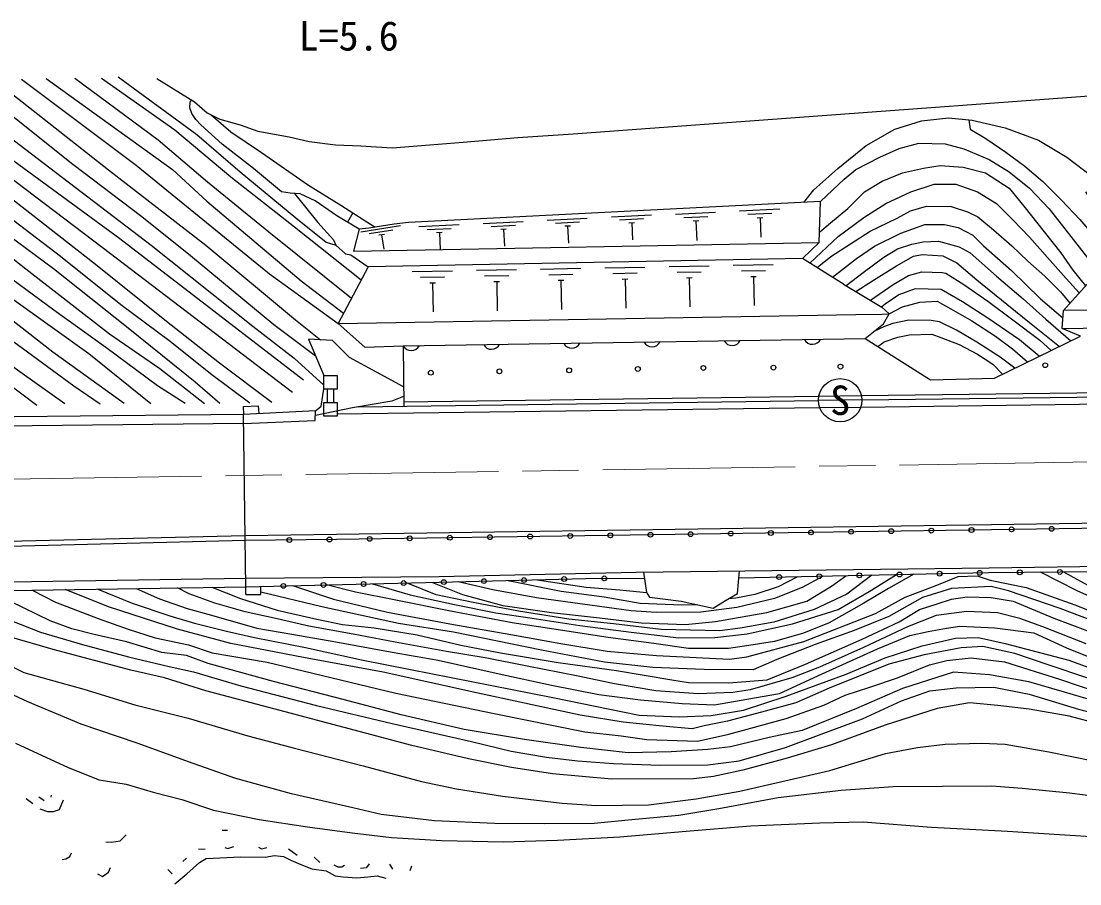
# Model space of a CAD drawing. Units: millimetres at full size, sheet at 1:1000; details may follow other scales. Extents: x 40000 to 680000, y 20000 to 380000.
# Drawn here: x 373829 to 439789, y 258329 to 312108 of the extents above; entities that cross this region are included whole.
import ezdxf
from ezdxf.enums import TextEntityAlignment as Align

# ---------------------------------------------------------------- set-up
doc = ezdxf.new("R2010")
doc.units = ezdxf.units.MM
doc.header["$LTSCALE"] = 1000
doc.linetypes.add('CHAIN', pattern=[18.5, 12, -1.5, 3.5, -1.5])
for name, color, linetype, lineweight in [('M-BGD', 7, 'Continuous', 25), ('M-BGD-EXST', 7, 'Continuous', 25), ('M-BMK', 2, 'CHAIN', 13), ('M-STR-HTXT', 7, 'Continuous', 13), ('M-STR-STR1', 1, 'Continuous', 25)]:
    doc.layers.add(name, color=color, linetype=linetype, lineweight=lineweight)
doc.styles.add('ＭＳ ゴシック', font='')
doc.styles.get('ＭＳ ゴシック').set_extended_font_data('MS Gothic')

msp = doc.modelspace()

# ---------------------------------------------------------------- linework, layer by layer
at = {"layer": 'M-BGD'}
for p, q in [((394503, 300155), (394160, 299582)), ((417093, 300185), (414596, 300058)), ((421088, 300387), (418591, 300261)), ((420600, 300122), (419102, 300046)), ((405107, 299607), (402610, 299480)), ((409102, 299809), (406605, 299683)), ((408613, 299574), (407115, 299498)), ((413096, 300012), (410600, 299885)), ((412608, 299777), (411110, 299701)), ((412044, 299538), (411695, 299520)), ((411869, 299529), (411922, 298481)), ((416606, 299920), (415108, 299844)), ((416043, 299651), (415694, 299633)), ((415869, 299642), (415930, 298444)), ((420038, 299854), (419689, 299836)), ((419864, 299845), (419924, 298646)), ((397460, 299345), (394992, 298947)), ((396995, 299088), (395514, 298849)), ((396456, 298818), (396111, 298763)), ((401112, 299404), (398615, 299277)), ((400623, 299169), (399125, 299093)), ((400059, 298930), (399710, 298912)), ((399885, 298921), (399938, 297873)), ((404618, 299372), (403120, 299296)), ((404054, 299133), (403705, 299115)), ((403880, 299124), (403933, 298075)), ((408049, 299335), (407700, 299318)), ((407874, 299327), (407928, 298278)), ((396284, 298791), (396427, 297902)), ((422510, 297311), (423544, 298312)), ((422510, 297311), (395440, 296784)), ((416693, 296838), (414194, 296789)), ((420692, 296916), (418193, 296867)), ((425069, 295720), (422510, 297311)), ((400696, 296526), (398197, 296477)), ((404696, 296604), (402196, 296555)), ((404203, 296234), (402703, 296205)), ((408695, 296682), (406195, 296633)), ((408202, 296312), (406702, 296283)), ((412694, 296760), (410194, 296711)), ((412201, 296390), (410701, 296361)), ((416200, 296468), (414701, 296439)), ((420200, 296546), (418700, 296517)), ((419632, 296175), (419282, 296168)), ((419457, 296172), (419492, 294372)), ((400203, 296156), (398704, 296127)), ((399636, 295785), (399286, 295778)), ((399461, 295782), (399496, 293982)), ((403635, 295863), (403285, 295856)), ((403460, 295860), (403495, 294060)), ((407634, 295941), (407284, 295934)), ((407459, 295938), (407494, 294138)), ((411633, 296019), (411283, 296012)), ((411458, 296016), (411493, 294216)), ((415632, 296097), (415283, 296090)), ((415458, 296094), (415493, 294294)), ((397637, 291864), (426414, 292315)), ((392683, 289171), (392683, 290013)), ((392683, 290013), (393513, 290013)), ((393513, 290013), (393513, 289171)), ((393513, 289171), (392683, 289171)), ((392902, 289171), (392902, 288328)), ((393293, 289171), (393293, 288328)), ((426174, 288765), (455418, 289158)), ((392683, 287485), (392683, 288328)), ((392683, 288328), (393513, 288328)), ((393513, 288328), (393513, 287485)), ((394839, 288072), (423506, 288457)), ((397660, 288382), (423530, 288730)), ((426205, 288493), (423506, 288457)), ((423530, 288730), (426174, 288765)), ((426138, 288054), (455475, 288442)), ((426205, 288493), (455394, 288885)), ((387659, 288078), (388603, 288127)), ((387659, 288078), (387684, 287591)), ((388603, 288127), (388628, 287640)), ((393513, 287622), (423585, 288020)), ((423585, 288020), (426138, 288054)), ((393513, 287485), (392683, 287485)), ((387823, 276362), (387821, 276850)), ((388768, 276366), (388766, 276853)), ((387823, 276362), (388768, 276366)), ((375699, 263732), (375721, 263859)), ((374142, 263644), (374551, 263335)), ((374937, 263743), (375257, 263522)), ((386357, 261683), (386693, 261683)), ((383892, 259717), (384120, 259922)), ((384881, 260512), (385289, 260484)), ((390487, 260521), (391034, 260117)), ((392076, 259992), (392435, 259661)), ((382966, 259224), (383236, 258954)), ((396771, 259550), (396961, 259246)), ((398062, 259160), (398160, 259453))]:
    msp.add_line(p, q, dxfattribs=at)
for points in [[(382278, 308535), (384620, 307076), (385408, 306401), (386202, 306005), (387469, 305638), (388583, 305242), (390536, 304891), (391772, 304601), (393421, 304403), (394996, 304342), (396950, 304205), (399285, 304403), (401367, 304571), (404770, 304861), (408224, 305089), (439840, 307421), (442804, 307668), (445274, 307945), (447744, 308439), (449103, 308809), (450400, 309272), (451666, 309674)], [(348091, 308072), (350647, 307306), (355119, 305241), (359229, 302836), (362914, 300622), (367647, 297444), (371587, 294784), (375810, 291498), (380239, 288284)], [(381900, 288242), (378046, 291371), (373509, 294606), (368096, 298465), (363645, 301594), (361465, 302974), (358293, 304860), (354652, 306734), (351718, 308093)], [(354683, 308187), (356452, 307287), (359220, 305757), (361967, 304119), (364978, 302211), (368408, 299673), (371969, 296982), (375855, 294118), (379098, 291787), (382333, 289400), (384048, 288293)], [(357190, 308216), (359149, 307041), (362451, 305061), (365191, 303256), (369686, 300134), (374113, 296675), (379335, 292624), (382459, 290445), (385246, 288266)], [(359498, 308221), (361661, 306832), (364230, 305071), (366605, 303424), (369201, 301591), (371906, 299591), (375850, 296682), (380505, 292982), (384667, 289626), (386208, 288293)], [(361318, 308347), (363779, 306705), (367516, 304137), (371860, 300822), (376278, 297456), (380038, 294445), (383102, 292152), (385624, 290145), (388075, 288318)], [(389448, 288333), (386176, 290789), (382880, 293386), (378450, 296938), (369297, 304095), (363415, 308410)], [(365170, 308410), (378879, 298027), (390737, 288972)], [(366510, 308415), (379969, 298564), (391429, 289744)], [(368455, 308432), (374833, 303573), (381920, 298139), (388258, 293087), (390831, 291097), (392683, 289415)], [(370229, 308439), (373532, 305990), (377048, 303203), (381353, 299939), (384380, 297507), (389575, 293204), (392155, 291267)], [(372204, 308391), (379260, 302834), (385343, 298149), (390931, 293483), (392480, 292235)], [(373844, 308494), (380984, 303133), (389308, 296350), (393580, 293264)], [(375376, 308541), (383264, 302858), (385390, 300887), (391281, 295921), (393916, 293900)], [(377168, 308547), (382363, 304713), (385448, 302092), (389254, 298982), (394418, 294849)], [(378834, 308553), (383402, 305328), (386901, 302409), (390852, 299283), (395014, 295977)], [(379870, 308632), (384766, 305050), (387476, 302709), (390949, 299843), (392831, 298328), (393439, 298143), (394039, 297602), (394377, 297536), (395440, 296784)], [(337687, 307056), (341047, 307198), (345409, 307270), (348431, 306772), (351372, 305794), (355621, 303679), (358874, 301796), (363698, 298950), (369586, 294841), (373604, 291945), (377111, 289381), (378747, 288262)], [(394888, 299146), (393502, 299975), (392156, 300911), (391220, 301354), (390596, 301386), (390055, 301468), (388299, 302918), (386354, 304434), (385019, 305636), (384719, 305981), (384462, 306361), (384330, 306700), (384363, 307056), (384444, 307185)], [(385674, 306268), (386891, 305216), (388796, 303923), (391739, 301890), (393746, 300637), (395890, 299274)], [(422599, 300812), (423218, 301597), (424720, 302931), (426484, 304360), (428271, 305385), (429916, 305885), (431608, 306075), (433086, 305932), (435136, 305456), (437210, 304694), (438987, 303630), (440625, 302386), (441288, 301584)], [(337933, 305485), (342373, 305576), (346801, 304959), (349972, 304054), (354652, 301787), (359178, 299467), (362980, 297285), (367442, 294554), (370662, 292445), (373882, 290173), (376556, 288263)], [(432881, 305952), (432962, 305369), (433940, 304792), (435186, 303937), (436357, 303073), (437491, 302116), (438655, 300952), (439798, 299753), (440663, 298731), (441732, 297386)], [(423623, 300863), (425115, 302263), (425828, 302855), (427319, 303623), (428526, 304171), (429766, 304495), (431406, 304467), (432563, 304153), (434131, 303494), (435381, 302708), (436650, 301699), (437884, 300400), (439227, 298688), (440273, 297355), (440936, 296493)], [(335007, 303400), (338423, 303723), (341960, 303837), (344200, 303761), (347577, 303097), (352821, 301351), (356864, 299341), (361729, 296775), (366321, 294005), (370217, 291382), (372855, 289637), (374809, 288177)], [(423564, 298962), (424250, 299531), (425339, 300427), (426370, 301465), (427473, 302136), (428732, 302659), (430046, 302935), (431097, 303101), (432512, 303009), (433918, 302651), (435390, 301694), (436291, 300574), (437559, 298985), (438599, 297668), (439362, 296584), (440151, 295614)], [(422967, 297027), (424742, 298687), (426341, 299876), (427706, 300741), (429250, 301458), (430704, 301940), (432060, 301940), (433413, 301467), (434603, 300732), (435614, 299713), (436658, 298633), (437932, 297187), (438940, 296070), (439755, 295171)], [(426414, 292315), (430493, 289739), (434470, 289862), (439823, 292465), (438697, 292940), (438767, 294065), (441898, 297571), (441997, 298599), (440161, 301467)], [(390853, 301373), (392319, 299550), (393286, 298470), (393439, 298143)], [(394888, 299146), (394530, 297770), (423544, 298312), (423623, 300863)], [(423623, 300863), (397960, 299562), (397061, 299463), (395491, 299209), (394888, 299146)], [(423426, 296742), (424280, 297446), (426722, 299013), (428401, 299817), (429231, 300277), (430240, 300583), (431782, 300556), (432791, 300223), (433443, 299915), (434407, 299096), (435552, 298095), (436554, 297139), (437617, 296211), (438582, 295229), (439174, 294521)], [(424383, 296147), (425865, 297306), (427005, 298075), (428633, 298897), (430136, 299434), (431352, 299434), (432211, 299237), (433124, 298772), (433786, 298093), (435539, 296555), (437346, 294803), (438739, 293609)], [(425228, 295625), (426287, 296441), (427584, 297399), (428436, 297923), (429323, 298216), (430034, 298349), (430974, 298393), (432273, 298047), (432957, 297656), (434599, 296219), (436252, 294789), (437681, 293538), (439228, 292176)], [(425829, 295264), (426938, 295963), (428371, 296864), (429423, 297448), (429964, 297564), (431246, 297475), (432131, 297051), (433377, 295982), (435238, 294467), (436759, 293230), (438530, 291836)], [(395440, 296784), (393580, 293264), (425840, 293821), (427448, 293843), (427916, 293871)], [(426751, 294709), (428168, 295700), (429117, 296257), (429953, 296483), (431224, 296440), (431435, 296395), (432567, 295682), (434065, 294646), (435625, 293486), (437294, 292229), (437994, 291576)], [(425069, 295720), (427462, 294282), (427916, 293871)], [(437252, 291215), (436024, 292249), (434052, 293592), (432484, 294620), (431150, 295371), (429535, 295420), (428517, 295041), (427660, 294473), (427452, 294289)], [(427916, 293871), (428747, 294291), (429816, 294592), (430902, 294650), (431743, 294172), (433058, 293431), (434534, 292480), (435584, 291683), (436529, 290863)], [(438697, 292940), (484165, 293679), (484326, 294691), (438767, 294065)], [(426414, 292315), (427548, 293231), (427916, 293871)], [(393580, 293264), (395244, 291784), (397637, 291864), (397662, 288110)], [(435745, 290482), (434827, 291166), (433369, 292103), (432099, 292845), (431044, 293359), (430522, 293449), (429127, 293477), (428141, 293269), (427619, 293073), (426964, 292759)], [(397654, 289305), (394280, 291131), (393230, 292194), (391730, 292276), (392683, 290013)], [(427196, 291821), (427592, 292110), (428446, 292402), (429181, 292554), (430570, 292596), (431134, 292394), (432279, 291943), (433418, 291340), (434369, 290715), (434966, 290103)], [(392160, 287823), (392530, 288101), (392683, 289171)], [(397658, 288701), (396922, 288412), (394465, 288011), (392157, 287518)], [(387691, 287025), (392153, 287214), (392160, 287823), (387684, 287591)], [(573002, 279171), (543374, 280560), (510214, 281410), (484581, 281459), (455387, 281019), (393469, 280101), (387782, 280028)], [(572988, 278871), (543363, 280260), (510210, 281110), (484583, 281159), (455391, 280719), (393474, 279801), (387786, 279728)], [(387782, 280028), (373863, 279689), (352687, 279418)], [(387789, 279728), (373869, 279389), (352765, 279119)], [(387814, 277390), (399870, 277497), (412149, 277760), (434135, 278026), (452510, 278290), (469185, 278455), (490051, 278686), (520865, 278470), (546308, 277701), (562730, 276905), (572830, 276282)], [(412607, 277765), (412784, 276496), (412973, 276205), (413802, 276103), (414950, 275958), (416942, 275522), (417712, 275987), (418468, 276437), (418592, 277838)], [(418553, 277397), (434103, 277732), (451960, 277897), (456316, 277951)], [(442407, 275338), (439615, 276586), (437338, 277762)], [(438763, 277775), (440666, 276736), (443013, 275785), (445743, 274698), (448288, 273822), (450257, 273213), (452444, 272459), (454581, 271854), (457391, 271310), (460233, 270804), (463210, 270520), (465712, 270209), (469035, 270160), (471918, 270295), (475081, 270493), (477502, 270715), (480077, 270875), (482758, 271233), (485192, 271999), (487853, 273151), (490114, 274682), (492291, 276798), (493354, 278300)], [(387822, 276847), (399865, 277132), (408985, 277364), (412660, 277385)], [(390741, 276917), (393285, 276077), (396655, 275261), (400535, 274546), (404347, 273866), (407454, 273304), (410348, 272844), (413411, 272572), (417972, 272334), (419052, 272487), (422592, 273440), (427054, 275177), (428909, 276198), (430767, 276913), (432207, 277484), (433386, 277522), (434211, 277262), (436439, 276794), (439485, 275722), (443269, 274206)], [(429442, 277632), (427874, 276731), (426322, 275816), (424178, 274604), (422563, 273966), (420775, 273440), (418902, 273144), (417899, 273008), (415399, 272999), (413250, 273304), (410394, 273686), (407016, 274203), (404431, 274601), (400472, 275344), (397166, 276009), (394664, 276502), (392850, 276966)], [(395721, 277034), (398060, 276347), (400836, 275741), (403413, 275219), (405668, 274900), (408645, 274429), (411840, 274009), (413630, 273806), (414781, 273661), (417044, 273695), (419062, 273906), (421893, 274530), (424730, 275424), (426673, 276555), (428362, 277608)], [(426825, 277575), (425275, 276381), (423240, 275439), (420733, 274649), (418628, 274261), (417366, 274109), (413698, 274177), (410734, 274546), (407942, 274832), (404809, 275320), (402000, 275858), (399692, 276347), (397827, 277084)], [(399464, 277123), (401328, 276363), (403835, 275690), (406863, 275236), (409857, 274916), (412452, 274597), (415211, 274496), (417095, 274681), (420296, 275254), (422786, 275960), (424317, 276885), (425200, 277540)], [(423790, 277510), (422493, 276794), (420762, 276112), (418428, 275556), (416173, 275255), (413393, 275239), (411833, 275350), (408800, 275762), (405941, 276159), (403222, 276667), (401060, 277163)], [(404181, 277242), (407464, 276566), (410154, 276218), (412400, 275822), (414994, 275712), (415946, 275740)], [(405968, 277287), (409030, 276819), (411134, 276660), (412784, 276496)], [(422203, 277476), (421000, 276842), (419539, 276366), (418348, 276128), (417890, 276093)], [(374515, 276641), (375977, 275880), (378635, 274865), (380499, 274200), (382169, 273671), (384257, 273226), (385732, 272725), (389156, 272141), (397172, 270222), (403296, 268942), (408958, 267800), (411213, 267549), (412816, 267325), (415959, 267214), (417919, 267661), (421496, 268638), (423843, 269462), (425163, 270092), (426700, 270581), (428432, 271181), (430430, 271991), (431511, 272243), (433020, 272411), (435087, 272160), (438514, 271083), (442258, 269813)], [(440225, 271176), (437880, 271963), (435741, 272680), (433747, 273132), (432399, 273039), (430100, 272614), (427894, 272029), (424168, 270527), (422094, 269610), (419955, 269026), (417835, 268480), (416373, 268188), (415629, 267988), (413782, 268148), (411336, 268413), (408658, 268852), (402199, 270233), (396384, 271522), (391412, 272437), (386885, 273321), (383564, 274204), (379322, 275574), (376572, 276673)], [(378599, 276704), (380751, 275820), (383085, 275039), (384636, 274582), (386618, 274087), (388371, 273679), (391552, 273066), (395033, 272298), (398089, 271697), (406956, 269948), (412335, 268852), (414839, 268748), (416820, 268826), (418833, 269166), (421492, 270026), (425221, 271407), (427655, 272426), (429976, 273156), (432036, 273651), (433470, 273677), (435138, 273312), (439107, 272268), (442028, 271199)], [(380984, 276741), (382456, 276098), (384170, 275497), (385692, 275076), (388505, 274270), (390696, 273885), (393433, 273412), (396950, 272773), (399809, 272273), (403607, 271429), (406868, 270713), (409829, 270135), (412413, 269790), (415022, 269573), (417022, 269496), (419516, 269930), (421076, 270199), (423727, 271415), (427193, 272988), (429192, 273808), (430330, 274064), (431481, 274269), (432304, 274384), (434503, 274294), (436933, 273975), (438954, 273042), (441799, 271901)], [(440179, 273283), (437493, 274344), (436054, 274873), (434660, 275218), (432741, 275308), (430848, 275052), (429053, 274360), (426316, 273069), (423567, 271829), (421836, 271161), (419240, 270420), (418173, 270266), (416012, 270176), (413364, 270368), (410790, 270790), (408526, 271276), (405363, 271890), (402728, 272414), (400324, 272810), (397133, 273399), (394524, 273885), (391743, 274397), (389774, 274844), (387776, 275293), (385896, 275830), (384298, 276418), (383568, 276781)], [(385706, 276815), (387484, 276113), (389786, 275397), (392242, 274835), (393859, 274487), (395816, 274295), (398502, 273847), (401213, 273208), (403701, 272733), (407282, 272120), (410927, 271634), (414362, 271043), (415410, 270877), (417904, 270864), (420309, 271043), (422704, 272028), (426224, 273591), (428539, 274652), (429792, 275432), (430892, 275790), (431793, 276073), (432777, 276226), (434274, 276175), (435629, 275945), (438165, 274883), (441273, 273720)], [(443113, 273766), (438565, 275498), (435353, 276585), (434266, 276863), (431788, 276736), (429994, 276175), (427899, 274996), (425736, 274131), (423299, 273244), (420913, 272318), (419428, 271671), (416389, 271681), (413178, 271821), (410183, 272150), (406242, 272887), (400756, 274016), (397329, 274548), (392557, 275589), (388767, 276508)], [(441577, 269463), (438839, 270287), (436618, 270930), (434166, 271349), (431917, 271531), (428731, 270497), (425876, 269267), (422481, 267885), (420427, 267452), (418033, 266878), (416622, 266710), (414325, 266555), (411657, 266499), (408709, 266820), (405188, 267337), (401422, 267952), (397496, 268874), (393892, 269823), (389554, 270944), (385474, 272062), (384125, 272568), (382588, 272750), (380395, 273406), (378369, 273867), (376986, 274230), (375626, 274721), (373168, 275922)], [(373195, 274749), (375040, 274009), (377652, 273241), (380516, 272487), (383052, 271882), (384561, 271547), (387523, 270667), (392231, 269438), (396947, 268317), (401893, 267200), (404359, 266595), (406553, 266232), (408481, 265995), (410744, 265827), (413642, 265730), (416618, 265758), (418574, 265995), (421452, 266819), (423680, 267659), (426251, 268608), (428686, 269743), (430446, 270357), (432081, 270539), (434428, 270594), (436627, 270147), (439715, 269212), (442513, 268469)], [(441020, 268280), (439133, 268773), (436641, 269209), (434676, 269450), (432916, 269604), (430902, 269253), (427664, 268211), (424320, 266998), (421547, 266168), (418787, 265408), (416957, 265014), (415710, 264885), (410627, 264857), (406939, 265195), (404385, 265576), (401696, 266124), (398077, 266969), (396613, 267377), (390267, 269043), (385325, 270365), (382769, 271171), (380671, 271649), (375828, 272944), (373111, 273732)], [(442068, 263610), (439152, 263982), (436192, 264268), (434312, 264412), (428150, 264369), (424911, 264140), (420994, 263697), (417305, 262997), (414796, 262596), (412079, 262339), (409535, 262096), (406418, 262067), (403336, 262096), (399590, 262267), (396258, 262653), (394493, 263068), (390662, 263940), (387202, 264897), (384549, 265829), (381046, 267101), (377558, 268287), (374248, 269678), (368129, 272507)], [(372555, 272202), (374005, 271498), (377729, 270465), (380911, 269480), (384234, 268664), (387943, 267548), (390858, 266789), (395138, 265677), (398776, 264704), (400944, 264253), (403816, 263789), (407527, 263351), (409667, 263210), (412919, 263252), (415890, 263618), (418615, 264098), (424204, 265393), (427689, 266452), (429674, 266832), (431392, 267029), (433658, 267099), (435141, 267028), (437858, 266550), (440730, 265973)], [(373483, 267099), (376766, 265581), (378692, 264822), (380374, 264550), (382054, 264048), (383838, 263585), (385812, 262932), (388649, 262330), (391672, 261881), (394450, 261499), (396910, 261214), (400045, 261039), (403853, 260947), (407243, 261057), (411133, 261262), (415264, 261619), (419264, 261948), (423586, 262140), (426296, 262195), (430550, 261866), (435292, 261614), (438523, 261415), (441157, 261242)], [(375002, 263013), (375478, 262829), (375845, 262829), (376213, 262970), (376462, 263564)], [(379096, 260956), (379456, 260931), (379987, 261003), (380370, 261380)], [(386509, 260603), (386708, 260540), (387077, 260659)], [(388625, 260612), (388802, 260510), (389132, 260589)], [(376391, 259853), (376612, 259879), (376852, 260032), (376969, 260267)], [(383408, 258329), (384146, 258950), (384942, 259649), (385350, 259902), (387486, 260018), (389040, 259999), (389622, 260096), (390166, 260037), (390632, 259804), (391258, 259532), (391938, 259261), (392831, 259144), (393383, 258828), (393900, 258759), (394738, 258701), (395430, 258769), (396005, 258823), (396551, 258681)], [(378575, 258961), (378887, 258782), (379267, 259050), (379390, 259352)], [(393314, 259505), (393555, 259379), (393813, 259379), (393968, 259488)], [(394981, 259309), (395371, 259355), (395532, 259573)]]:
    msp.add_lwpolyline(points, dxfattribs=at)
for centre in [(399351, 290193), (403628, 290278), (407970, 290341), (412248, 290426), (416335, 290489), (420698, 290511), (424879, 290573), (437635, 290658), (420538, 280202), (423038, 280239), (425538, 280276), (428037, 280313), (430537, 280350), (433037, 280388), (435537, 280425), (438036, 280462), (390542, 279763), (393041, 279795), (395541, 279831), (398041, 279868), (400540, 279906), (403040, 279943), (405540, 279980), (408040, 280017), (410539, 280054), (413039, 280091), (415539, 280128), (418039, 280165), (426051, 277559), (428551, 277612), (431050, 277666), (433550, 277720), (436049, 277750), (438549, 277773), (390166, 276903), (392665, 276962), (395164, 277021), (397663, 277080), (400163, 277140), (402662, 277203), (405161, 277267), (407660, 277330), (410160, 277371), (421053, 277451), (423552, 277505)]:
    msp.add_circle(centre, 150, dxfattribs=at)
for centre in [(423130, 292530), (398133, 292138), (403132, 292217), (408132, 292295), (413131, 292373), (418130, 292452)]:
    msp.add_arc(centre, 567, 208.97039, 332.82541, dxfattribs=at)
at = {"layer": 'M-BGD-EXST'}
msp.add_circle((424856, 288475), 1350, dxfattribs=at)
at = {"layer": 'M-BMK'}
msp.add_lwpolyline([(273025, 282056), (373064, 283555), (473128, 285148), (492157, 285180), (503825, 285138), (524088, 284818), (539120, 284392), (553341, 283645), (560907, 283484), (569119, 283055), (573042, 282680)], dxfattribs=at)
at = {"layer": 'M-STR-STR1'}
msp.add_line((387821, 276847), (387684, 287591), dxfattribs=at)
for points in [[(387684, 287591), (363210, 287329), (252894, 285590)], [(387691, 287025), (363218, 286763), (252896, 285024)], [(252931, 275355), (341129, 276665), (387814, 277390)], [(252933, 274812), (341138, 276123), (387821, 276847)]]:
    msp.add_lwpolyline(points, dxfattribs=at)

# ---------------------------------------------------------------- texts
at = {"layer": 'M-BGD-EXST', "style": 'ＭＳ ゴシック'}
msp.add_text('S', height=1833, dxfattribs=at).set_placement((424856, 288475), align=Align.MIDDLE_CENTER)
at = {"layer": 'M-STR-HTXT', "style": 'ＭＳ ゴシック'}
msp.add_text('L=5.6', height=1833, dxfattribs=at).set_placement((394231, 309725), align=Align.BOTTOM_CENTER)

doc.saveas('drawing.dxf')
